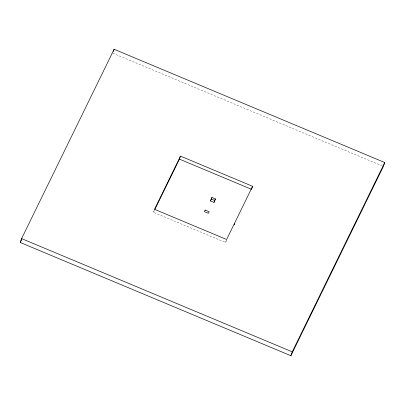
<?xml version="1.0" encoding="UTF-8"?>
<svg xmlns="http://www.w3.org/2000/svg" width="405" height="405" viewBox="0 0 405 405"><rect width="100%" height="100%" fill="white"/><g stroke="black" fill="none" stroke-linecap="round" stroke-linejoin="round"><path stroke-width="0.3" stroke-dasharray="2.02 1.52" d="M226.678 240.231L225.57 242.494L153.454 212.321L154.153 210.316M225.57 242.494L226.446 239.988M153.454 212.321L154.285 210.625M112.762 53.161L382.229 165.913"/><path stroke-width="0.61" d="M20.25 242.484L21.602 238.601L114.114 49.278L384.75 162.516L383.398 166.399L290.886 355.722L20.25 242.484L21.637 239.638M113.339 51.496L114.114 49.278M154.837 209.491L179.44 159.14L180.488 156.133L252.604 186.305L226.618 239.487L154.502 209.314L180.488 156.133M210.494 200.946L211.916 197.463L215.409 198.926L213.982 202.409L210.494 200.946L211.228 199.437M211.4 198.946L211.916 197.463M213.982 202.409L215.409 198.926M252.431 186.806L251.561 189.317L179.44 159.14M290.886 355.722L292.238 351.839L384.75 162.516M234.141 224.957L234.692 223.823M211.182 198.971L214.67 200.434M21.602 238.601L292.238 351.839M205.148 210.068L204.383 211.633L208.413 213.319L209.177 211.754L205.148 210.068"/></g></svg>
